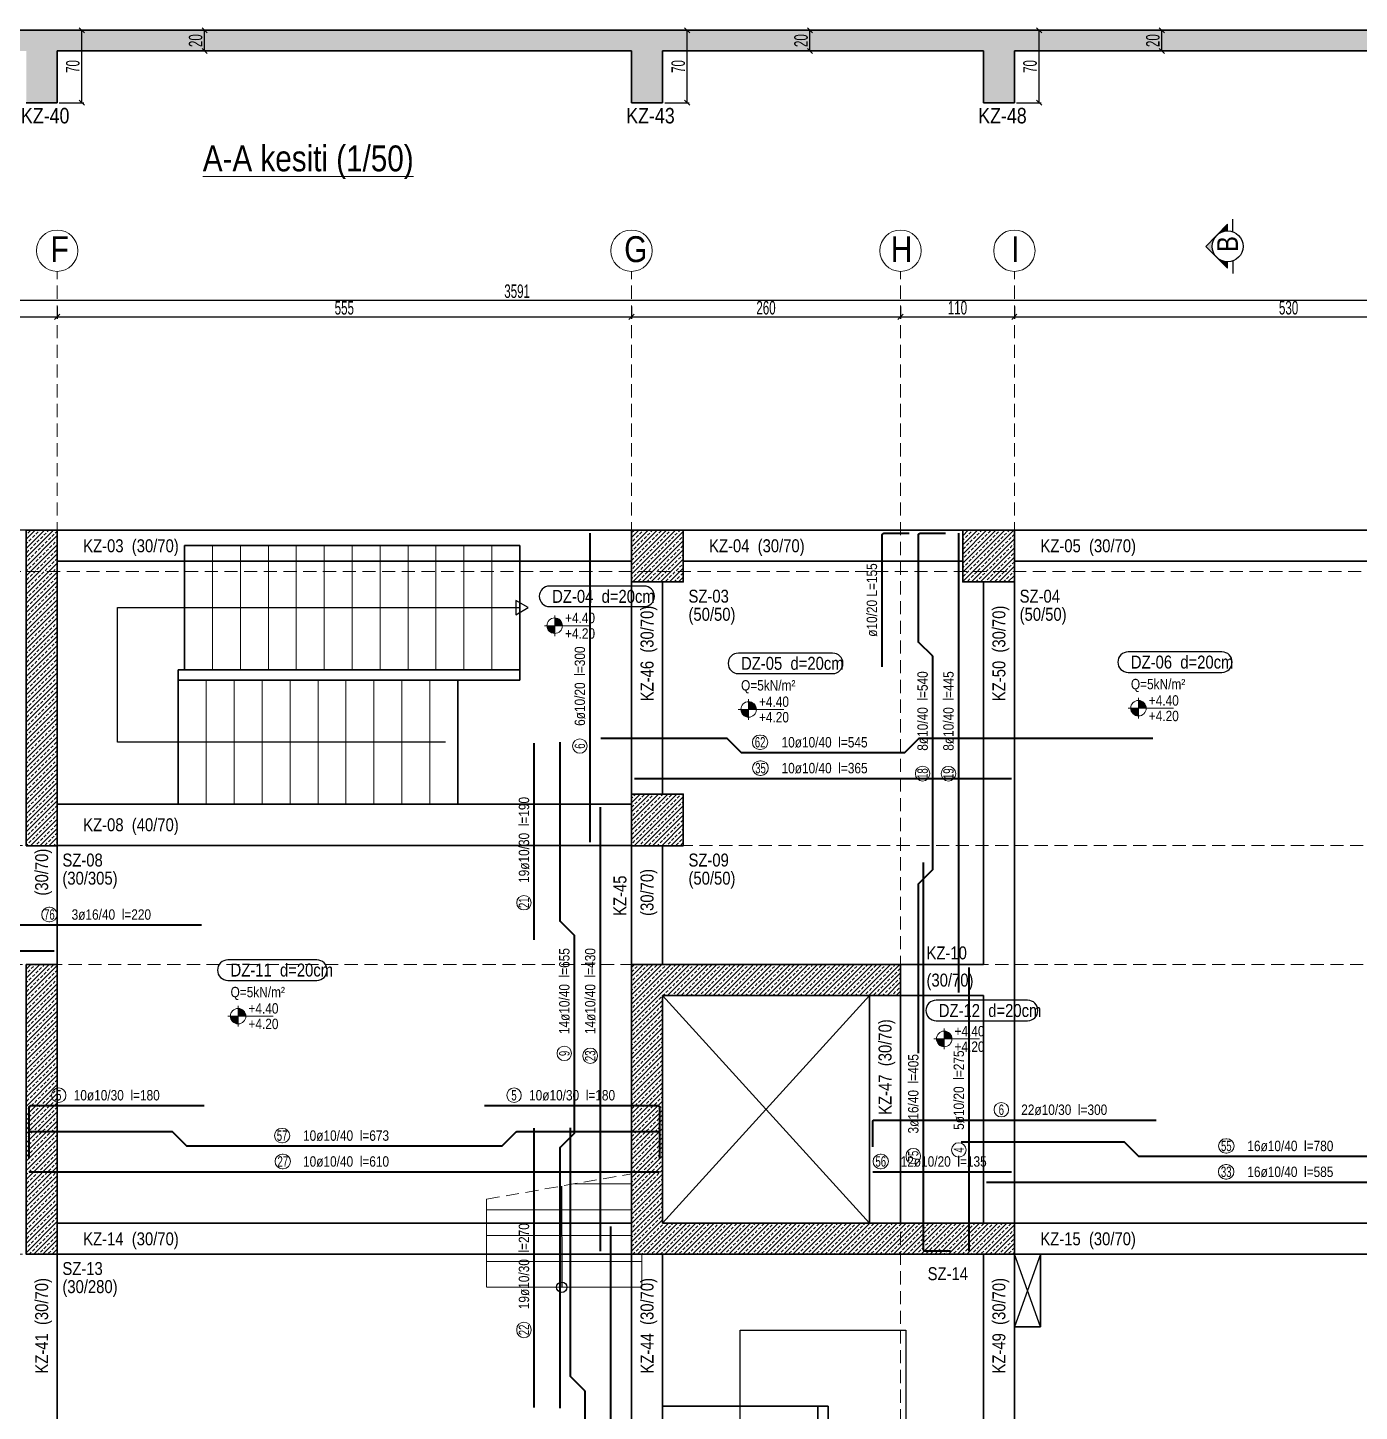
# Model space of a CAD drawing. Header units: millimetres. Extents: x 1419 to 5989, y 611 to 3292.
# Drawn here: x 3435 to 4721, y 1922 to 3259 of the extents above; entities that cross this region are included whole.
import ezdxf
from ezdxf.enums import TextEntityAlignment as Align

# ---------------------------------------------------------------- set-up
doc = ezdxf.new("R2010")
doc.units = ezdxf.units.MM
doc.linetypes.add('DASHED', pattern=[19.05, 12.7, -6.35])
for name, color, linetype, lineweight in [('AKS BALONU (BEYKENT)', 7, 'Continuous', 20), ('AKS CIZGISI (BEYKENT)', 252, 'DASHED', 20), ('AKS NO (BEYKENT)', 3, 'Continuous', 20), ('AKS OLCU (BEYKENT)', 200, 'Continuous', 20), ('BOSLUK (BEYKENT)', 30, 'Continuous', 30), ('CIZGI (BEYKENT)', 1, 'Continuous', 20), ('DONATI (BEYKENT)', 4, 'Continuous', 40), ('DONATI YAZISI (BEYKENT)', 3, 'Continuous', 20), ('DOSEME ISMI (BEYKENT)', 9, 'Continuous', 20), ('DOSEME PAFTA (BEYKENT)', 3, 'Continuous', 20), ('DOSEME SINIRI (BEYKENT)', 2, 'Continuous', 30), ('KESIT (BEYKENT)', 151, 'Continuous', 25), ('KESIT ISMI (BEYKENT)', 6, 'Continuous', 20), ('KESIT SINIRI (BEYKENT)', 241, 'DASHED', 20), ('KIRIS (BEYKENT)', 2, 'Continuous', 30), ('KIRIS ISMI (BEYKENT)', 40, 'Continuous', 20), ('KOLON (BEYKENT)', 3, 'Continuous', 30), ('KOLON ISMI (BEYKENT)', 91, 'Continuous', 20), ('KOT CIZGI (BEYKENT)', 120, 'Continuous', 20), ('KOT YAZI (BEYKENT)', 7, 'Continuous', 20), ('MERDIVEN (BEYKENT)', 5, 'Continuous', 20), ('MERDIVEN YAZI (BEYKENT)', 51, 'Continuous', 20), ('OLCU (BEYKENT)', 14, 'Continuous', 20), ('POZ BALON (BEYKENT)', 14, 'Continuous', 20), ('POZ NO (BEYKENT)', 2, 'Continuous', 20), ('TARAMA (BEYKENT)', 252, 'Continuous', 20), ('YAZI (BEYKENT)', 140, 'Continuous', 20)]:
    doc.layers.add(name, color=color, linetype=linetype, lineweight=lineweight)
doc.styles.add('DONATI YAZISI (BEYKENT)', font='')
doc.styles.add('DSMOLC-50', font='Bahnschrift Light Condensed', dxfattribs={"width": 0.75, "height": 13})
doc.styles.add('KOT (BEYKENT)', font='')
doc.styles.add('YAZI (BEYKENT)', font='')
doc.styles.get('DONATI YAZISI (BEYKENT)').set_extended_font_data('Bahnschrift Light Condensed')
doc.styles.get('KOT (BEYKENT)').set_extended_font_data('Bahnschrift Light Condensed')
doc.styles.get('YAZI (BEYKENT)').set_extended_font_data('Bahnschrift Light Condensed')
doc.dimstyles.new('DSMOLC-50', dxfattribs={"dimtxt": 13, "dimasz": 5, "dimexe": 2, "dimexo": 2, "dimgap": 2, "dimtad": 1, "dimdec": 0, "dimzin": 12, "dimdsep": 46, "dimtxsty": 'DSMOLC-50', "dimblk": 'OBLIQUE', "dimcen": 0, "dimclrt": 7, "dimadec": 0, "dimazin": 0, "dimtfac": 1, "dimtdec": 0, "dimtix": 1, "dimtmove": 2, "dimatfit": 3, "dimfxl": 1, "dimtzin": 0, "dimarcsym": 0})
pattern_1 = [(45, (242.883, -823.3184), (-4.4194174, 4.4194174), []), (45, (247.302, -823.3184), (-4.4194174, 4.4194174), [3.125, -1.5625])]

# ---------------------------------------------------------------- blocks, each defined once
blk = doc.blocks.new('_Oblique')
at = {"color": 0, "linetype": 'ByBlock', "lineweight": -2}
blk.add_line((-0.5, -0.5), (0.5, 0.5), dxfattribs=at)
blk = doc.blocks.new('*D66')
at = {"layer": 'AKS OLCU (BEYKENT)', "color": 0, "lineweight": -2, "transparency": 16777216}
for p, q in [((3203.1, 2989.7), (3203.1, 2977.7)), ((3463.1, 2989.7), (3463.1, 2977.7)), ((3203.1, 2979.7), (3463.1, 2979.7))]:
    blk.add_line(p, q, dxfattribs=at)
at = {"layer": 'DEFPOINTS', "color": 0, "transparency": 16777216}
for p in [(3203.1, 2991.7), (3463.1, 2991.7), (3463.1, 2979.7)]:
    blk.add_point(p, dxfattribs=at)
at = {"layer": 'AKS OLCU (BEYKENT)', "color": 0, "lineweight": -2, "transparency": 16777216, "xscale": 5, "yscale": 5, "zscale": 5, "rotation": 180}
blk.add_blockref('_Oblique', (3203.1, 2979.7), dxfattribs=at)
at = {"layer": 'AKS OLCU (BEYKENT)', "color": 0, "lineweight": -2, "transparency": 16777216, "xscale": 5, "yscale": 5, "zscale": 5}
blk.add_blockref('_Oblique', (3463.1, 2979.7), dxfattribs=at)
at = {"layer": 'AKS OLCU (BEYKENT)', "color": 7, "transparency": 16777216, "insert": (3333.1, 2988.4), "char_height": 13, "attachment_point": 5, "style": 'DSMOLC-50'}
blk.add_mtext('260', dxfattribs=at)
blk = doc.blocks.new('*D67')
at = {"layer": 'AKS OLCU (BEYKENT)', "color": 0, "lineweight": -2, "transparency": 16777216}
for p, q in [((3463.1, 2989.7), (3463.1, 2977.7)), ((4018.1, 2989.7), (4018.1, 2977.7)), ((3463.1, 2979.7), (4018.1, 2979.7))]:
    blk.add_line(p, q, dxfattribs=at)
at = {"layer": 'DEFPOINTS', "color": 0, "transparency": 16777216}
for p in [(3463.1, 2991.7), (4018.1, 2991.7), (4018.1, 2979.7)]:
    blk.add_point(p, dxfattribs=at)
at = {"layer": 'AKS OLCU (BEYKENT)', "color": 0, "lineweight": -2, "transparency": 16777216, "xscale": 5, "yscale": 5, "zscale": 5, "rotation": 180}
blk.add_blockref('_Oblique', (3463.1, 2979.7), dxfattribs=at)
at = {"layer": 'AKS OLCU (BEYKENT)', "color": 0, "lineweight": -2, "transparency": 16777216, "xscale": 5, "yscale": 5, "zscale": 5}
blk.add_blockref('_Oblique', (4018.1, 2979.7), dxfattribs=at)
at = {"layer": 'AKS OLCU (BEYKENT)', "color": 7, "transparency": 16777216, "insert": (3740.6, 2988.3), "char_height": 13, "attachment_point": 5, "style": 'DSMOLC-50'}
blk.add_mtext('555', dxfattribs=at)
blk = doc.blocks.new('*D68')
at = {"layer": 'AKS OLCU (BEYKENT)', "color": 0, "lineweight": -2, "transparency": 16777216}
for p, q in [((4018.1, 2989.7), (4018.1, 2977.7)), ((4278.1, 2989.7), (4278.1, 2977.7)), ((4018.1, 2979.7), (4278.1, 2979.7))]:
    blk.add_line(p, q, dxfattribs=at)
at = {"layer": 'DEFPOINTS', "color": 0, "transparency": 16777216}
for p in [(4018.1, 2991.7), (4278.1, 2991.7), (4278.1, 2979.7)]:
    blk.add_point(p, dxfattribs=at)
at = {"layer": 'AKS OLCU (BEYKENT)', "color": 0, "lineweight": -2, "transparency": 16777216, "xscale": 5, "yscale": 5, "zscale": 5, "rotation": 180}
blk.add_blockref('_Oblique', (4018.1, 2979.7), dxfattribs=at)
at = {"layer": 'AKS OLCU (BEYKENT)', "color": 0, "lineweight": -2, "transparency": 16777216, "xscale": 5, "yscale": 5, "zscale": 5}
blk.add_blockref('_Oblique', (4278.1, 2979.7), dxfattribs=at)
at = {"layer": 'AKS OLCU (BEYKENT)', "color": 7, "transparency": 16777216, "insert": (4148.1, 2988.4), "char_height": 13, "attachment_point": 5, "style": 'DSMOLC-50'}
blk.add_mtext('260', dxfattribs=at)
blk = doc.blocks.new('*D69')
at = {"layer": 'AKS OLCU (BEYKENT)', "color": 0, "lineweight": -2, "transparency": 16777216}
for p, q in [((4278.1, 2989.7), (4278.1, 2977.7)), ((4388.1, 2989.7), (4388.1, 2977.7)), ((4278.1, 2979.7), (4388.1, 2979.7))]:
    blk.add_line(p, q, dxfattribs=at)
at = {"layer": 'DEFPOINTS', "color": 0, "transparency": 16777216}
for p in [(4278.1, 2991.7), (4388.1, 2991.7), (4388.1, 2979.7)]:
    blk.add_point(p, dxfattribs=at)
at = {"layer": 'AKS OLCU (BEYKENT)', "color": 0, "lineweight": -2, "transparency": 16777216, "xscale": 5, "yscale": 5, "zscale": 5, "rotation": 180}
blk.add_blockref('_Oblique', (4278.1, 2979.7), dxfattribs=at)
at = {"layer": 'AKS OLCU (BEYKENT)', "color": 0, "lineweight": -2, "transparency": 16777216, "xscale": 5, "yscale": 5, "zscale": 5}
blk.add_blockref('_Oblique', (4388.1, 2979.7), dxfattribs=at)
at = {"layer": 'AKS OLCU (BEYKENT)', "color": 7, "transparency": 16777216, "insert": (4333.1, 2988.4), "char_height": 13, "attachment_point": 5, "style": 'DSMOLC-50'}
blk.add_mtext('110', dxfattribs=at)
blk = doc.blocks.new('*D70')
at = {"layer": 'AKS OLCU (BEYKENT)', "color": 0, "lineweight": -2, "transparency": 16777216}
for p, q in [((4388.1, 2989.7), (4388.1, 2977.7)), ((4918.1, 2989.7), (4918.1, 2977.7)), ((4388.1, 2979.7), (4918.1, 2979.7))]:
    blk.add_line(p, q, dxfattribs=at)
at = {"layer": 'DEFPOINTS', "color": 0, "transparency": 16777216}
for p in [(4388.1, 2991.7), (4918.1, 2991.7), (4918.1, 2979.7)]:
    blk.add_point(p, dxfattribs=at)
at = {"layer": 'AKS OLCU (BEYKENT)', "color": 0, "lineweight": -2, "transparency": 16777216, "xscale": 5, "yscale": 5, "zscale": 5, "rotation": 180}
blk.add_blockref('_Oblique', (4388.1, 2979.7), dxfattribs=at)
at = {"layer": 'AKS OLCU (BEYKENT)', "color": 0, "lineweight": -2, "transparency": 16777216, "xscale": 5, "yscale": 5, "zscale": 5}
blk.add_blockref('_Oblique', (4918.1, 2979.7), dxfattribs=at)
at = {"layer": 'AKS OLCU (BEYKENT)', "color": 7, "transparency": 16777216, "insert": (4653.1, 2988.4), "char_height": 13, "attachment_point": 5, "style": 'DSMOLC-50'}
blk.add_mtext('530', dxfattribs=at)
blk = doc.blocks.new('*D72')
at = {"layer": 'AKS OLCU (BEYKENT)', "color": 0, "lineweight": -2, "transparency": 16777216}
for p, q in [((2112.3, 2993.7), (2112.3, 2997.7)), ((2112.3, 2995.7), (5702.9, 2995.7)), ((5702.9, 2993.7), (5702.9, 2997.7))]:
    blk.add_line(p, q, dxfattribs=at)
at = {"layer": 'DEFPOINTS', "color": 0, "transparency": 16777216}
for p in [(5702.9, 2995.7), (2112.3, 2991.7), (5702.9, 2991.7)]:
    blk.add_point(p, dxfattribs=at)
at = {"layer": 'AKS OLCU (BEYKENT)', "color": 0, "lineweight": -2, "transparency": 16777216, "xscale": 5, "yscale": 5, "zscale": 5, "rotation": 180}
blk.add_blockref('_Oblique', (2112.3, 2995.7), dxfattribs=at)
at = {"layer": 'AKS OLCU (BEYKENT)', "color": 0, "lineweight": -2, "transparency": 16777216, "xscale": 5, "yscale": 5, "zscale": 5}
blk.add_blockref('_Oblique', (5702.9, 2995.7), dxfattribs=at)
at = {"layer": 'AKS OLCU (BEYKENT)', "color": 7, "transparency": 16777216, "insert": (3907.6, 3004.4), "char_height": 13, "attachment_point": 5, "style": 'DSMOLC-50'}
blk.add_mtext('3591', dxfattribs=at)
blk = doc.blocks.new('*D115')
at = {"layer": 'DEFPOINTS', "color": 0, "transparency": 16777216}
for p in [(3463.2, 3256.6), (3487, 3256.6), (3463.2, 3186.6)]:
    blk.add_point(p, dxfattribs=at)
at = {"layer": 'OLCU (BEYKENT)', "color": 0, "lineweight": -2, "transparency": 16777216}
for p, q in [((3465.2, 3256.6), (3489, 3256.6)), ((3487, 3186.6), (3487, 3256.6)), ((3465.2, 3186.6), (3489, 3186.6))]:
    blk.add_line(p, q, dxfattribs=at)
at = {"layer": 'OLCU (BEYKENT)', "color": 0, "lineweight": -2, "transparency": 16777216, "xscale": 5, "yscale": 5, "zscale": 5}
for p, rotation in [((3487, 3256.6), 90), ((3487, 3186.6), 270)]:
    blk.add_blockref('_Oblique', p, dxfattribs=dict(at, rotation=rotation))
at = {"layer": 'OLCU (BEYKENT)', "color": 7, "lineweight": -3, "transparency": 16777216, "insert": (3478.3, 3221.6), "char_height": 13, "attachment_point": 5, "rotation": 90, "style": 'DSMOLC-50'}
blk.add_mtext('70', dxfattribs=at)
blk = doc.blocks.new('*D116')
at = {"layer": 'DEFPOINTS', "color": 0, "transparency": 16777216}
for p in [(3585.8, 3256.6), (3605.6, 3256.6), (3585.8, 3236.6)]:
    blk.add_point(p, dxfattribs=at)
at = {"layer": 'OLCU (BEYKENT)', "color": 0, "lineweight": -2, "transparency": 16777216}
for p, q in [((3587.8, 3256.6), (3607.6, 3256.6)), ((3605.6, 3236.6), (3605.6, 3256.6)), ((3587.8, 3236.6), (3607.6, 3236.6))]:
    blk.add_line(p, q, dxfattribs=at)
at = {"layer": 'OLCU (BEYKENT)', "color": 0, "lineweight": -2, "transparency": 16777216, "xscale": 5, "yscale": 5, "zscale": 5}
for p, rotation in [((3605.6, 3256.6), 90), ((3605.6, 3236.6), 270)]:
    blk.add_blockref('_Oblique', p, dxfattribs=dict(at, rotation=rotation))
at = {"layer": 'OLCU (BEYKENT)', "color": 7, "lineweight": -3, "transparency": 16777216, "insert": (3597, 3246.6), "char_height": 13, "attachment_point": 5, "rotation": 90, "style": 'DSMOLC-50'}
blk.add_mtext('20', dxfattribs=at)
blk = doc.blocks.new('*D117')
at = {"layer": 'DEFPOINTS', "color": 0, "transparency": 16777216}
for p in [(4048.2, 3256.6), (4072, 3256.6), (4048.2, 3186.6)]:
    blk.add_point(p, dxfattribs=at)
at = {"layer": 'OLCU (BEYKENT)', "color": 0, "lineweight": -2, "transparency": 16777216}
for p, q in [((4050.2, 3256.6), (4074, 3256.6)), ((4072, 3186.6), (4072, 3256.6)), ((4050.2, 3186.6), (4074, 3186.6))]:
    blk.add_line(p, q, dxfattribs=at)
at = {"layer": 'OLCU (BEYKENT)', "color": 0, "lineweight": -2, "transparency": 16777216, "xscale": 5, "yscale": 5, "zscale": 5}
for p, rotation in [((4072, 3256.6), 90), ((4072, 3186.6), 270)]:
    blk.add_blockref('_Oblique', p, dxfattribs=dict(at, rotation=rotation))
at = {"layer": 'OLCU (BEYKENT)', "color": 7, "lineweight": -3, "transparency": 16777216, "insert": (4063.3, 3221.6), "char_height": 13, "attachment_point": 5, "rotation": 90, "style": 'DSMOLC-50'}
blk.add_mtext('70', dxfattribs=at)
blk = doc.blocks.new('*D118')
at = {"layer": 'DEFPOINTS', "color": 0, "transparency": 16777216}
for p in [(4170.8, 3256.6), (4190.6, 3256.6), (4170.8, 3236.6)]:
    blk.add_point(p, dxfattribs=at)
at = {"layer": 'OLCU (BEYKENT)', "color": 0, "lineweight": -2, "transparency": 16777216}
for p, q in [((4172.8, 3256.6), (4192.6, 3256.6)), ((4190.6, 3236.6), (4190.6, 3256.6)), ((4172.8, 3236.6), (4192.6, 3236.6))]:
    blk.add_line(p, q, dxfattribs=at)
at = {"layer": 'OLCU (BEYKENT)', "color": 0, "lineweight": -2, "transparency": 16777216, "xscale": 5, "yscale": 5, "zscale": 5}
for p, rotation in [((4190.6, 3256.6), 90), ((4190.6, 3236.6), 270)]:
    blk.add_blockref('_Oblique', p, dxfattribs=dict(at, rotation=rotation))
at = {"layer": 'OLCU (BEYKENT)', "color": 7, "lineweight": -3, "transparency": 16777216, "insert": (4182, 3246.6), "char_height": 13, "attachment_point": 5, "rotation": 90, "style": 'DSMOLC-50'}
blk.add_mtext('20', dxfattribs=at)
blk = doc.blocks.new('*D119')
at = {"layer": 'DEFPOINTS', "color": 0, "transparency": 16777216}
for p in [(4388.2, 3256.6), (4412, 3256.6), (4388.2, 3186.6)]:
    blk.add_point(p, dxfattribs=at)
at = {"layer": 'OLCU (BEYKENT)', "color": 0, "lineweight": -2, "transparency": 16777216}
for p, q in [((4390.2, 3256.6), (4414, 3256.6)), ((4412, 3186.6), (4412, 3256.6)), ((4390.2, 3186.6), (4414, 3186.6))]:
    blk.add_line(p, q, dxfattribs=at)
at = {"layer": 'OLCU (BEYKENT)', "color": 0, "lineweight": -2, "transparency": 16777216, "xscale": 5, "yscale": 5, "zscale": 5}
for p, rotation in [((4412, 3256.6), 90), ((4412, 3186.6), 270)]:
    blk.add_blockref('_Oblique', p, dxfattribs=dict(at, rotation=rotation))
at = {"layer": 'OLCU (BEYKENT)', "color": 7, "lineweight": -3, "transparency": 16777216, "insert": (4403.3, 3221.6), "char_height": 13, "attachment_point": 5, "rotation": 90, "style": 'DSMOLC-50'}
blk.add_mtext('70', dxfattribs=at)
blk = doc.blocks.new('*D120')
at = {"layer": 'DEFPOINTS', "color": 0, "transparency": 16777216}
for p in [(4510.8, 3256.6), (4530.6, 3256.6), (4510.8, 3236.6)]:
    blk.add_point(p, dxfattribs=at)
at = {"layer": 'OLCU (BEYKENT)', "color": 0, "lineweight": -2, "transparency": 16777216}
for p, q in [((4512.8, 3256.6), (4532.6, 3256.6)), ((4530.6, 3236.6), (4530.6, 3256.6)), ((4512.8, 3236.6), (4532.6, 3236.6))]:
    blk.add_line(p, q, dxfattribs=at)
at = {"layer": 'OLCU (BEYKENT)', "color": 0, "lineweight": -2, "transparency": 16777216, "xscale": 5, "yscale": 5, "zscale": 5}
for p, rotation in [((4530.6, 3256.6), 90), ((4530.6, 3236.6), 270)]:
    blk.add_blockref('_Oblique', p, dxfattribs=dict(at, rotation=rotation))
at = {"layer": 'OLCU (BEYKENT)', "color": 7, "lineweight": -3, "transparency": 16777216, "insert": (4522, 3246.6), "char_height": 13, "attachment_point": 5, "rotation": 90, "style": 'DSMOLC-50'}
blk.add_mtext('20', dxfattribs=at)

msp = doc.modelspace()

# ---------------------------------------------------------------- hatches: boundary and pattern name
at = {"layer": 'KESIT (BEYKENT)', "lineweight": -3}
h = msp.add_hatch(color=256, dxfattribs=at)
h.dxf.hatch_style = 1
h.paths.add_polyline_path([(4594.2, 3069.1), (4583.6, 3058.4, -0.198912), (4594.2, 3062.8)])
h = msp.add_hatch(color=256, dxfattribs=at)
h.dxf.hatch_style = 1
h.paths.add_polyline_path([(4583.6, 3058.4), (4573, 3047.8), (4583.6, 3037.2, -0.198912), (4579.2, 3047.8, -0.198912)])
h = msp.add_hatch(color=256, dxfattribs=at)
h.dxf.hatch_style = 1
h.paths.add_polyline_path([(4594.2, 3032.8, -0.198912), (4583.6, 3037.2), (4594.2, 3026.6)])
at = {"layer": 'KOT CIZGI (BEYKENT)'}
h = msp.add_hatch(color=256, dxfattribs=at)
h.dxf.hatch_style = 1
h.paths.add_polyline_path([(3943.9, 2688.7), (3943.9, 2681.2), (3951.4, 2681.2, 0.414214)])
h = msp.add_hatch(color=256, dxfattribs=at)
h.dxf.hatch_style = 1
h.paths.add_polyline_path([(3943.9, 2681.2), (3936.4, 2681.2, 0.414214), (3943.9, 2673.7)])
h = msp.add_hatch(color=256, dxfattribs=at)
h.dxf.hatch_style = 1
h.paths.add_polyline_path([(4131.3, 2607.8), (4131.3, 2600.3), (4138.8, 2600.3, 0.414214)])
h = msp.add_hatch(color=256, dxfattribs=at)
h.dxf.hatch_style = 1
h.paths.add_polyline_path([(4508, 2609), (4508, 2601.5), (4515.5, 2601.5, 0.414214)])
h = msp.add_hatch(color=256, dxfattribs=at)
h.dxf.hatch_style = 1
h.paths.add_polyline_path([(4131.3, 2600.3), (4123.8, 2600.3, 0.414214), (4131.3, 2592.8)])
h = msp.add_hatch(color=256, dxfattribs=at)
h.dxf.hatch_style = 1
h.paths.add_polyline_path([(4508, 2601.5), (4500.5, 2601.5, 0.414214), (4508, 2594)])
h = msp.add_hatch(color=256, dxfattribs=at)
h.dxf.hatch_style = 1
h.paths.add_polyline_path([(3638, 2303.9), (3630.5, 2303.9, 0.414214), (3638, 2296.4)])
h = msp.add_hatch(color=256, dxfattribs=at)
h.dxf.hatch_style = 1
h.paths.add_polyline_path([(3638, 2311.4), (3638, 2303.9), (3645.5, 2303.9, 0.414214)])
h = msp.add_hatch(color=256, dxfattribs=at)
h.dxf.hatch_style = 1
h.paths.add_polyline_path([(4320.3, 2289.4), (4320.3, 2281.9), (4327.8, 2281.9, 0.414214)])
h = msp.add_hatch(color=256, dxfattribs=at)
h.dxf.hatch_style = 1
h.paths.add_polyline_path([(4320.3, 2281.9), (4312.8, 2281.9, 0.414214), (4320.3, 2274.4)])
at = {"layer": 'TARAMA (BEYKENT)', "lineweight": -3}
h = msp.add_hatch(dxfattribs=at)
h.set_pattern_fill('ANSI33', color=256)
h.set_pattern_definition([(45, (242.883, -921.65), (-4.490128, 4.490128), []), (45, (247.373, -921.65), (-4.490128, 4.490128), [3.175, -1.5875])])
h.paths.add_polyline_path([(5457.8, 3256.6), (1940.9, 3256.6), (1940.9, 3186.6), (1972.1, 3186.6), (1972.1, 3236.6), (2673.1, 3236.6), (2673.1, 3186.6), (2703.2, 3186.6), (2703.2, 3236.6), (3063.1, 3236.6), (3063.1, 3186.6), (3093.2, 3186.6), (3093.2, 3236.6), (3433.2, 3236.6), (3433.2, 3186.6), (3463.2, 3186.6), (3463.2, 3236.6), (4018.1, 3236.6), (4018.1, 3186.6), (4048.2, 3186.6), (4048.2, 3236.6), (4358.2, 3236.6), (4358.2, 3186.6), (4388.2, 3186.6), (4388.2, 3236.6), (4918.1, 3236.6), (4918.1, 3186.6), (4948.2, 3186.6), (4948.2, 3236.6), (5427.3, 3236.6), (5427.3, 3186.6), (5457.8, 3186.6)])
at = {"layer": 'TARAMA (BEYKENT)'}
h = msp.add_hatch(dxfattribs=at)
h.set_pattern_fill('ANSI33', color=256, style=0, pattern_type=0)
h.set_pattern_definition(pattern_1)
h.paths.add_polyline_path([(3433.2, 2773.5), (3463.2, 2773.5), (3463.2, 2468.5), (3433.2, 2468.5)], flags=0)
h = msp.add_hatch(dxfattribs=at)
h.set_pattern_fill('ANSI33', color=256, style=0, pattern_type=0)
h.set_pattern_definition(pattern_1)
h.paths.add_polyline_path([(4018.2, 2773.5), (4068.2, 2773.5), (4068.2, 2723.5), (4018.2, 2723.5)], flags=0)
h = msp.add_hatch(dxfattribs=at)
h.set_pattern_fill('ANSI33', color=256, style=0, pattern_type=0)
h.set_pattern_definition(pattern_1)
h.paths.add_polyline_path([(4338.2, 2773.5), (4388.2, 2773.5), (4388.2, 2723.5), (4338.2, 2723.5)], flags=0)
h = msp.add_hatch(dxfattribs=at)
h.set_pattern_fill('ANSI33', color=256, style=0, pattern_type=0)
h.set_pattern_definition(pattern_1)
h.paths.add_polyline_path([(4018.2, 2518.5), (4068.2, 2518.5), (4068.2, 2468.5), (4018.2, 2468.5)], flags=0)
h = msp.add_hatch(dxfattribs=at)
h.set_pattern_fill('ANSI33', color=256, style=0, pattern_type=0)
h.set_pattern_definition(pattern_1)
h.paths.add_polyline_path([(3433.2, 2353.8), (3463.2, 2353.8), (3463.2, 2073.8), (3433.2, 2073.8)], flags=0)
h = msp.add_hatch(dxfattribs=at)
h.set_pattern_fill('ANSI33', color=256, style=0, pattern_type=0)
h.set_pattern_definition(pattern_1)
h.paths.add_polyline_path([(4048.2, 2103.8), (4048.2, 2323.8), (4278.2, 2323.8), (4278.2, 2353.8), (4018.2, 2353.8), (4018.2, 2073.8), (4388.2, 2073.8), (4388.2, 2103.8)], flags=0)

# ---------------------------------------------------------------- linework, layer by layer
at = {"layer": 'AKS BALONU (BEYKENT)'}
for centre in [(3463.1, 3043.6), (4018.1, 3043.6), (4278.1, 3043.6), (4388.1, 3043.6)]:
    msp.add_circle(centre, 20, dxfattribs=at)
at = {"layer": 'AKS CIZGISI (BEYKENT)'}
for p, q in [((3463.1, 654), (3463.1, 3023.6)), ((4018.1, 654), (4018.1, 3023.6)), ((4278.1, 654), (4278.1, 3023.6)), ((4388.1, 654), (4388.1, 3023.6)), ((1702.6, 2773.6), (5909.1, 2773.6)), ((1662.6, 2733.6), (5949.1, 2733.6)), ((1702.6, 2468.9), (5909.1, 2469)), ((1702.6, 2353.8), (5909.1, 2353.9)), ((1702.6, 2073.8), (5909.1, 2073.9))]:
    msp.add_line(p, q, dxfattribs=at)
at = {"layer": 'BOSLUK (BEYKENT)'}
msp.add_lwpolyline([(4388.2, 2073.8), (4413.2, 2073.8), (4413.2, 2003.8), (4388.2, 2003.8)], close=True, dxfattribs=at)
at = {"layer": 'CIZGI (BEYKENT)', "lineweight": -3}
for p, q in [((4248.2, 2103.8), (4048.2, 2323.8)), ((4048.2, 2103.8), (4248.2, 2323.8)), ((4413.2, 2073.8), (4388.2, 2003.8)), ((4413.2, 2003.8), (4388.2, 2073.8))]:
    msp.add_line(p, q, dxfattribs=at)
at = {"layer": 'DONATI (BEYKENT)'}
for points in [[(3978.2, 2471.9), (3978.2, 2770.5)], [(4334.4, 2326.8), (4334.4, 2770.5)], [(3924.2, 2377.6), (3924.2, 2567.6)], [(4021.1, 2533.6), (4385.2, 2533.6)], [(3988.2, 2076.8), (3988.2, 2505.9)], [(3382.6, 2392.1), (3602.6, 2392.1)], [(3206.1, 2367.1), (3460.3, 2367.1)], [(4344.4, 2076.8), (4344.4, 2350.8)], [(3924.2, 1925.7), (3924.2, 2195.7)], [(3436.2, 2153.5), (4045.2, 2153.5)], [(4251.2, 2153.5), (4385.2, 2153.5)], [(4361.2, 2143.5), (4945.2, 2143.5)], [(3998.2, 1436.8), (3998.2, 2100.8)]]:
    msp.add_lwpolyline(points, dxfattribs=at)
for points in [[(4260.4, 2641.5), (4260.4, 2769, -0.414214), (4261.9, 2770.5), (4286.4, 2770.5)], [(4295.4, 2268.1), (4295.4, 2431.1, -0.198912), (4295.9, 2432.2), (4309, 2445.3, 0.198912), (4309.4, 2446.3), (4309.4, 2650.9, 0.198912), (4309, 2652), (4295.9, 2665.1, -0.198912), (4295.4, 2666.1), (4295.4, 2769, -0.414214), (4296.9, 2770.5), (4321.4, 2770.5)], [(3949.2, 1925.2), (3949.2, 2176.2, -0.198912), (3949.6, 2177.2), (3962.7, 2190.4, 0.198912), (3963.2, 2191.4), (3963.2, 2381.2, 0.198912), (3962.7, 2382.3), (3949.6, 2395.4, -0.198912), (3949.2, 2396.5), (3949.2, 2568.6)], [(3988.5, 2572.6), (4109.6, 2572.6, -0.198912), (4110.6, 2572.1), (4123.8, 2559, 0.198912), (4124.8, 2558.6), (4281.6, 2558.6, 0.198912), (4282.6, 2559), (4295.8, 2572.1, -0.198912), (4296.8, 2572.6), (4521.9, 2572.6)], [(4326.4, 2076.8), (4301.9, 2076.8, -0.414214), (4300.4, 2078.3), (4300.4, 2452.5)], [(3436.2, 2191.5), (3436.2, 2216, -0.414214), (3437.7, 2217.5), (3605.2, 2217.5)], [(3876.2, 2217.5), (4043.7, 2217.5, -0.414214), (4045.2, 2216), (4045.2, 2191.5)], [(3959.2, 1297.7), (3959.2, 1601.2, -0.198912), (3959.6, 1602.2), (3972.7, 1615.3, 0.198912), (3973.2, 1616.4), (3973.2, 1941.2, 0.198912), (3972.7, 1942.2), (3959.6, 1955.3, -0.198912), (3959.2, 1956.4), (3959.2, 2196.1)], [(4251.2, 2177.5), (4251.2, 2202, -0.414214), (4252.7, 2203.5), (4525.2, 2203.5)], [(3436.2, 2166.5), (3436.2, 2191, -0.414214), (3437.7, 2192.5), (3573.6, 2192.5, -0.198912), (3574.6, 2192), (3587.8, 2178.9, 0.198912), (3588.8, 2178.5), (3892.6, 2178.5, 0.198912), (3893.6, 2178.9), (3906.8, 2192, -0.198912), (3907.8, 2192.5), (4043.7, 2192.5, -0.414214), (4045.2, 2191), (4045.2, 2166.5)], [(4336.7, 2182.5), (4493.5, 2182.5, -0.198912), (4494.5, 2182), (4507.7, 2168.9, 0.198912), (4508.7, 2168.5), (4797.2, 2168.5, 0.198912), (4798.3, 2168.9), (4811.4, 2182, -0.198912), (4812.5, 2182.5), (5105.1, 2182.5)]]:
    msp.add_lwpolyline(points, format="xyb", dxfattribs=at)
at = {"layer": 'DOSEME PAFTA (BEYKENT)', "lineweight": -3}
for points in [[(3938.9, 2699.7), (4030.4, 2699.7, 1), (4030.4, 2719.5), (3938.9, 2719.5, 1)], [(4121.4, 2634.9), (4212.5, 2634.9, 1), (4212.5, 2654.7), (4121.4, 2654.7, 1)], [(4498, 2636.1), (4588.7, 2636.1, 1), (4588.7, 2655.9), (4498, 2655.9, 1)], [(3628, 2338.5), (3714.1, 2338.5, 1), (3714.1, 2358.3), (3628, 2358.3, 1)], [(4312.5, 2299.5), (4400.9, 2299.5, 1), (4400.9, 2319.3), (4312.5, 2319.3, 1)]]:
    msp.add_lwpolyline(points, format="xyb", close=True, dxfattribs=at)
at = {"layer": 'DOSEME SINIRI (BEYKENT)'}
for p, q in [((1940.9, 3256.6), (5457.8, 3256.6)), ((3463.2, 3236.6), (3463.2, 3186.6)), ((3463.2, 3236.6), (4018.1, 3236.6)), ((4018.1, 3236.6), (4018.1, 3186.6)), ((4048.2, 3236.6), (4048.2, 3186.6)), ((4048.2, 3236.6), (4358.2, 3236.6)), ((4358.2, 3236.6), (4358.2, 3186.6)), ((4388.2, 3236.6), (4388.2, 3186.6)), ((4388.2, 3236.6), (4918.1, 3236.6)), ((3433.2, 3186.6), (3463.2, 3186.6)), ((4018.1, 3186.6), (4048.2, 3186.6)), ((4358.2, 3186.6), (4388.2, 3186.6)), ((3586.2, 2758.7), (3586.2, 2638.7)), ((3586.2, 2758.7), (3910.2, 2758.7)), ((3910.2, 2758.7), (3910.2, 2638.7)), ((3580.2, 2508.7), (3580.2, 2628.7)), ((3850.2, 2508.7), (3850.2, 2628.7)), ((4048.1, 1927), (4198.1, 1927))]:
    msp.add_line(p, q, dxfattribs=at)
for points in [[(2347.7, 2773.7), (5710.1, 2773.8), (5373.1, 864), (2112.3, 864), (1892.3, 1154.8)], [(3580.2, 2638.7), (3910.2, 2638.7), (3910.2, 2628.7), (3580.2, 2628.7)], [(4198.1, 1927), (4208.1, 1927), (4208.1, 1597), (4198.1, 1597)]]:
    msp.add_lwpolyline(points, close=True, dxfattribs=at)
at = {"layer": 'KESIT (BEYKENT)', "lineweight": -3, "flags": 128}
for points in [[(4594.2, 3062.8), (4594.2, 3069.1), (4573, 3047.8), (4594.2, 3026.6), (4594.2, 3032.8)], [(4599.2, 3062), (4599.2, 3074.1)], [(4599.2, 3033.7), (4599.2, 3021.6)]]:
    msp.add_lwpolyline(points, dxfattribs=at)
at = {"layer": 'KESIT (BEYKENT)', "lineweight": -3}
msp.add_circle((4594.2, 3047.8), 15, dxfattribs=at)
at = {"layer": 'KESIT SINIRI (BEYKENT)'}
msp.add_line((3878.1, 2127.1), (4018, 2151.5), dxfattribs=at)
at = {"layer": 'KIRIS (BEYKENT)'}
for p, q in [((3463.3, 2773.5), (4018.1, 2773.5)), ((4068.1, 2773.5), (4338.3, 2773.5)), ((4388.3, 2773.5), (4917.8, 2773.5)), ((3463.3, 2743.5), (4018.1, 2743.5)), ((4068.1, 2743.5), (4338.3, 2743.5)), ((4388.3, 2743.5), (4917.8, 2743.5)), ((4018.1, 2723.5), (4018.1, 2518.5)), ((4048.2, 2723.5), (4048.2, 2518.5)), ((4358.2, 2723.5), (4358.2, 2353.8)), ((4388.2, 2723.5), (4388.2, 2103.8)), ((3463.3, 2508.9), (4018.1, 2508.9)), ((3463.2, 2468.5), (3463.3, 2353.7)), ((3463.3, 2468.9), (4018.1, 2468.9)), ((4018.1, 2468.5), (4018.2, 2353.8)), ((4048.2, 2468.5), (4048.2, 2353.8)), ((4278.2, 2353.8), (4358.2, 2353.8)), ((4248.2, 2323.8), (4248.2, 2103.8)), ((4278.2, 2323.8), (4358.2, 2323.8)), ((4278.2, 2323.8), (4278.2, 2103.8)), ((4358.2, 2323.8), (4358.2, 2103.8)), ((3463.3, 2103.8), (4018.2, 2103.8)), ((4388.2, 2103.8), (4917.8, 2103.8)), ((3463.2, 2073.7), (3463.2, 1483.8)), ((3463.3, 2073.8), (4018.2, 2073.8)), ((4018.2, 2073.8), (4018.1, 1483.7)), ((4048.2, 2073.8), (4048.2, 1483.7)), ((4358.2, 2073.8), (4358.2, 1483.7)), ((4388.2, 2073.8), (4917.8, 2073.8)), ((4388.2, 2073.8), (4388.2, 1483.8))]:
    msp.add_line(p, q, dxfattribs=at)
at = {"layer": 'KOLON (BEYKENT)'}
for points in [[(3433.2, 2773.5), (3463.2, 2773.5), (3463.2, 2468.5), (3433.2, 2468.5)], [(4018.2, 2773.5), (4068.2, 2773.5), (4068.2, 2723.5), (4018.2, 2723.5)], [(4338.2, 2773.5), (4388.2, 2773.5), (4388.2, 2723.5), (4338.2, 2723.5)], [(4018.2, 2518.5), (4068.2, 2518.5), (4068.2, 2468.5), (4018.2, 2468.5)], [(3433.2, 2353.8), (3463.2, 2353.8), (3463.2, 2073.8), (3433.2, 2073.8)], [(4048.2, 2103.8), (4048.2, 2323.8), (4278.2, 2323.8), (4278.2, 2353.8), (4018.2, 2353.8), (4018.2, 2073.8), (4388.2, 2073.8), (4388.2, 2103.8)]]:
    msp.add_lwpolyline(points, close=True, dxfattribs=at)
at = {"layer": 'KOT CIZGI (BEYKENT)'}
for p, q in [((3943.9, 2691.2), (3943.9, 2671.2)), ((3933.9, 2681.2), (3977.9, 2681.2)), ((4131.3, 2610.3), (4131.3, 2590.3)), ((4508, 2611.5), (4508, 2591.5)), ((4121.3, 2600.3), (4165.4, 2600.3)), ((4498, 2601.5), (4542, 2601.5)), ((3638, 2313.9), (3638, 2293.9)), ((3628, 2303.9), (3672, 2303.9)), ((4320.3, 2291.9), (4320.3, 2271.9)), ((4310.3, 2281.9), (4354.3, 2281.9))]:
    msp.add_line(p, q, dxfattribs=at)
for centre in [(3943.9, 2681.2), (4131.3, 2600.3), (4508, 2601.5), (3638, 2303.9), (4320.3, 2281.9)]:
    msp.add_circle(centre, 7.5, dxfattribs=at)
at = {"layer": 'MERDIVEN (BEYKENT)'}
for p, q in [((3613.2, 2758.7), (3613.2, 2638.7)), ((3640.2, 2758.7), (3640.2, 2638.7)), ((3667.2, 2758.7), (3667.2, 2638.7)), ((3694.2, 2758.7), (3694.2, 2638.7)), ((3721.2, 2758.7), (3721.2, 2638.7)), ((3748.2, 2758.7), (3748.2, 2638.7)), ((3775.2, 2758.7), (3775.2, 2638.7)), ((3802.2, 2758.7), (3802.2, 2638.7)), ((3829.2, 2758.7), (3829.2, 2638.7)), ((3856.2, 2758.7), (3856.2, 2638.7)), ((3883.2, 2758.7), (3883.2, 2638.7)), ((3607.2, 2508.7), (3607.2, 2628.7)), ((3634.2, 2508.7), (3634.2, 2628.7)), ((3661.2, 2508.7), (3661.2, 2628.7)), ((3688.2, 2508.7), (3688.2, 2628.7)), ((3715.2, 2508.7), (3715.2, 2628.7)), ((3742.2, 2508.7), (3742.2, 2628.7)), ((3769.2, 2508.7), (3769.2, 2628.7)), ((3796.2, 2508.7), (3796.2, 2628.7)), ((3823.2, 2508.7), (3823.2, 2628.7)), ((4018.1, 2141.9), (3962.9, 2141.9)), ((3878.1, 2127.1), (3878.1, 2041.9)), ((4018, 2116.9), (3878.1, 2116.8)), ((4018.1, 2091.9), (3878.1, 2091.8)), ((4028.1, 2041.9), (4028.1, 2073.8)), ((3878.2, 2066.9), (4028.1, 2066.9)), ((3878.2, 2041.9), (4028.1, 2041.9))]:
    msp.add_line(p, q, dxfattribs=at)
at = {"layer": 'MERDIVEN YAZI (BEYKENT)', "lineweight": -3}
msp.add_line((3950.6, 2139.7), (3950.7, 2041.9), dxfattribs=at)
at = {"layer": 'MERDIVEN YAZI (BEYKENT)', "lineweight": -3, "flags": 128}
msp.add_lwpolyline([(3918.2, 2698.7), (3906.2, 2705.6), (3906.2, 2691.8)], close=True, dxfattribs=at)
for points in [[(3838.3, 2568.8), (3521.5, 2568.8), (3521.5, 2698.8), (3910.2, 2698.8)], [(4123.1, 1634.3), (4123.1, 2000.4), (4283.1, 2000.4), (4283.1, 1597)]]:
    msp.add_lwpolyline(points, dxfattribs=at)
at = {"layer": 'MERDIVEN YAZI (BEYKENT)', "lineweight": -3}
msp.add_circle((3950.7, 2041.9), 5, dxfattribs=at)
at = {"layer": 'POZ BALON (BEYKENT)'}
for p, q in [((4141.9, 2575.6), (4142.9, 2575.6)), ((4141.9, 2561.6), (4142.9, 2561.6)), ((4142.2, 2550.6), (4143.3, 2550.6)), ((4142.2, 2536.6), (4143.3, 2536.6)), ((4292.4, 2538.1), (4292.4, 2538.5)), ((4306.4, 2538.1), (4306.4, 2538.5)), ((4317.4, 2538.1), (4317.4, 2538.3)), ((4331.4, 2538.1), (4331.4, 2538.3)), ((3455.2, 2409.1), (3456, 2409.1)), ((3907.2, 2413.5), (3907.2, 2413.5)), ((3921.2, 2413.5), (3921.2, 2413.5)), ((3455.2, 2395.1), (3456, 2395.1)), ((3971.2, 2265.1), (3971.2, 2266.1)), ((3985.2, 2265.1), (3985.2, 2266.1)), ((3680.1, 2195.5), (3680.9, 2195.5)), ((3680.1, 2181.5), (3680.9, 2181.5)), ((4592.4, 2185.5), (4593.4, 2185.5)), ((3680.7, 2170.5), (3681.6, 2170.5)), ((4258.5, 2170.5), (4259.4, 2170.5)), ((4283.4, 2168.2), (4283.4, 2169.1)), ((4297.4, 2168.2), (4297.4, 2169.1)), ((4592.4, 2171.5), (4593.4, 2171.5)), ((3680.7, 2156.5), (3681.6, 2156.5)), ((4258.5, 2156.5), (4259.4, 2156.5)), ((4592.2, 2160.5), (4593.3, 2160.5)), ((4592.2, 2146.5), (4593.3, 2146.5)), ((3907.2, 2000.2), (3907.2, 2001.2)), ((3921.2, 2000.2), (3921.2, 2001.2))]:
    msp.add_line(p, q, dxfattribs=at)
for centre in [(3968.2, 2564.9), (3953.2, 2267.9), (3464.6, 2227.5), (3904.6, 2227.5), (4375.5, 2213.5), (4334.4, 2174.6)]:
    msp.add_circle(centre, 7, dxfattribs=at)
for centre, start, end in [((4141.9, 2568.6), 90, 270), ((4142.9, 2568.6), 270, 90), ((4142.2, 2543.6), 90, 270), ((4143.3, 2543.6), 270, 90), ((4299.4, 2538.5), 0, 180), ((4324.4, 2538.3), 0, 180), ((4299.4, 2538.1), 180, 0), ((4324.4, 2538.1), 180, 0), ((3914.2, 2413.5), 0, 180), ((3455.2, 2402.1), 90, 270), ((3456, 2402.1), 270, 90), ((3914.2, 2413.5), 180, 0), ((3978.2, 2266.1), 0, 180), ((3978.2, 2265.1), 180, 0), ((3680.1, 2188.5), 90, 270), ((3680.9, 2188.5), 270, 90), ((4592.4, 2178.5), 90, 270), ((4593.4, 2178.5), 270, 90), ((3680.7, 2163.5), 90, 270), ((3681.6, 2163.5), 270, 90), ((4258.5, 2163.5), 90, 270), ((4259.4, 2163.5), 270, 90), ((4290.4, 2169.1), 0, 180), ((4290.4, 2168.2), 180, 0), ((4592.2, 2153.5), 90, 270), ((4593.3, 2153.5), 270, 90), ((3914.2, 2001.2), 0, 180), ((3914.2, 2000.2), 180, 0)]:
    msp.add_arc(centre, 7, start, end, dxfattribs=at)

# ---------------------------------------------------------------- texts
at = {"layer": 'AKS NO (BEYKENT)', "style": 'YAZI (BEYKENT)'}
for s, p in [('F', (3456.8, 3032.6)), ('G', (4011.1, 3032.6)), ('H', (4268.8, 3032.6)), ('I', (4385, 3032.6))]:
    msp.add_text(s, height=25, dxfattribs=at).set_placement(p)
at = {"layer": 'DONATI YAZISI (BEYKENT)', "style": 'DONATI YAZISI (BEYKENT)'}
for s, p in [('ø10/20 L=155', (4250.4, 2706)), (' 6ø10/20  l=300', (3968.2, 2621.2)), (' 8ø10/40  l=540', (4299.4, 2597.2)), (' 8ø10/40  l=445', (4324.4, 2597.2)), (' 19ø10/30  l=190', (3914.2, 2472.6)), (' 14ø10/40  l=655', (3953.2, 2326.5)), (' 14ø10/40  l=430', (3978.2, 2326.5)), (' 3ø16/40  l=405', (4290.4, 2227.3)), (' 5ø10/20  l=275', (4334.4, 2230.8)), (' 19ø10/30  l=270', (3914.2, 2060.7))]:
    msp.add_text(s, height=10, rotation=90, dxfattribs=at).set_placement(p, align=Align.MIDDLE_CENTER)
for s, p in [(' 10ø10/40  l=545', (4203.1, 2568.6)), (' 10ø10/40  l=365', (4203.1, 2543.6)), (' 3ø16/40  l=220', (3513.9, 2402.1)), ('10ø10/30  l=180', (3520.7, 2227.5)), ('10ø10/30  l=180', (3960.7, 2227.5)), (' 22ø10/30  l=300', (4434.7, 2213.5)), (' 10ø10/40  l=673', (3740.7, 2188.5)), (' 16ø10/40  l=780', (4653.2, 2178.5)), (' 10ø10/40  l=610', (3740.7, 2163.5)), (' 12ø10/20  l=135', (4318.2, 2163.5)), (' 16ø10/40  l=585', (4653.2, 2153.5))]:
    msp.add_text(s, height=10, dxfattribs=at).set_placement(p, align=Align.MIDDLE_CENTER)
at = {"layer": 'DOSEME ISMI (BEYKENT)', "style": 'YAZI (BEYKENT)'}
for s, p in [('DZ-04  d=20cm', (3941.5, 2703.3)), ('DZ-05  d=20cm', (4124, 2638.6)), ('DZ-06  d=20cm', (4500.7, 2639.8)), ('DZ-11  d=20cm', (3630.7, 2342.2)), ('DZ-12  d=20cm', (4315.1, 2303.1))]:
    msp.add_text(s, height=12.5, dxfattribs=at).set_placement(p)
at = {"layer": 'KESIT ISMI (BEYKENT)', "style": 'YAZI (BEYKENT)'}
msp.add_text('%%UA-A kesiti (1/50)', height=25, dxfattribs=at).set_placement((3603.9, 3120.3))
msp.add_text('B', height=20, rotation=90, dxfattribs=at).set_placement((4604.1, 3042.4))
at = {"layer": 'KIRIS ISMI (BEYKENT)', "style": 'YAZI (BEYKENT)'}
for s, height, p in [('KZ-40', 15, (3428.2, 3166.6)), ('KZ-43', 15, (4013.1, 3166.6)), ('KZ-48', 15, (4353.2, 3166.6)), ('KZ-03  (30/70)', 12.5, (3488.3, 2752.2)), ('KZ-04  (30/70)', 12.5, (4093.1, 2752.2)), ('KZ-05  (30/70)', 12.5, (4413.3, 2752.2)), ('KZ-08  (40/70)', 12.5, (3488.3, 2482.6)), ('KZ-10', 12.5, (4303.2, 2358.8)), ('(30/70)', 12.5, (4303.2, 2332.5)), ('KZ-14  (30/70)', 12.5, (3488.3, 2082.5)), ('KZ-15  (30/70)', 12.5, (4413.2, 2082.5))]:
    msp.add_text(s, height=height, dxfattribs=at).set_placement(p)
for s, p in [('KZ-46  (30/70)', (4039.4, 2608.2)), ('KZ-50  (30/70)', (4379.4, 2608.3)), ('(30/70)', (3454.4, 2420.4)), ('KZ-45', (4013.2, 2400.8)), ('(30/70)', (4039.4, 2400.8)), ('KZ-47  (30/70)', (4269.4, 2208.6)), ('KZ-41  (30/70)', (3454.4, 1958.5)), ('KZ-44  (30/70)', (4039.4, 1958.6)), ('KZ-49  (30/70)', (4379.4, 1958.6))]:
    msp.add_text(s, height=12.5, rotation=90, dxfattribs=at).set_placement(p)
at = {"layer": 'KOLON ISMI (BEYKENT)', "style": 'YAZI (BEYKENT)'}
for s, p in [('SZ-03', (4073.2, 2703.5)), ('SZ-04', (4393.2, 2703.5)), ('(50/50)', (4073.2, 2686)), ('(50/50)', (4393.2, 2686)), ('SZ-08', (3468.2, 2448.5)), ('SZ-09', (4073.2, 2448.5)), ('(30/305)', (3468.2, 2431)), ('(50/50)', (4073.2, 2431)), ('SZ-13', (3468.2, 2053.8)), ('SZ-14', (4304.3, 2048.8)), ('(30/280)', (3468.2, 2036.3))]:
    msp.add_text(s, height=12.5, dxfattribs=at).set_placement(p)
at = {"layer": 'KOT YAZI (BEYKENT)', "style": 'KOT (BEYKENT)'}
for s, p in [('+4.40', (3953.9, 2683.7)), ('+4.20', (3953.9, 2668.7)), ('+4.40', (4141.3, 2602.8)), ('+4.40', (4518, 2604)), ('+4.20', (4141.3, 2587.8)), ('+4.20', (4518, 2589)), ('+4.40', (3648, 2306.4)), ('+4.20', (3648, 2291.4)), ('+4.40', (4330.3, 2284.4)), ('+4.20', (4330.3, 2269.4))]:
    msp.add_text(s, height=10, dxfattribs=at).set_placement(p)
at = {"layer": 'POZ NO (BEYKENT)', "style": 'YAZI (BEYKENT)', "width": 0.8}
for s, p in [('62', (4142.4, 2568.6)), ('35', (4142.8, 2543.6)), ('76', (3455.6, 2402.1)), ('5', (3464.6, 2227.5)), ('5', (3904.6, 2227.5)), ('6', (4375.5, 2213.5)), ('57', (3680.5, 2188.5)), ('55', (4592.9, 2178.5)), ('27', (3681.2, 2163.5)), ('56', (4259, 2163.5)), ('33', (4592.8, 2153.5))]:
    msp.add_text(s, height=10, dxfattribs=at).set_placement(p, align=Align.MIDDLE_CENTER)
for s, p in [('6', (3968.2, 2564.9)), ('18', (4299.4, 2538.3)), ('19', (4324.4, 2538.2)), ('21', (3914.2, 2413.5)), ('9', (3953.2, 2267.9)), ('23', (3978.2, 2265.6)), ('75', (4290.4, 2168.7)), ('4', (4334.4, 2174.6)), ('22', (3914.2, 2000.7))]:
    msp.add_text(s, height=10, rotation=90, dxfattribs=at).set_placement(p, align=Align.MIDDLE_CENTER)
at = {"layer": 'YAZI (BEYKENT)', "style": 'YAZI (BEYKENT)'}
for p in [(4124, 2618.6), (4500.7, 2619.8), (3630.7, 2322.2)]:
    msp.add_text('Q=5kN/m²', height=10, dxfattribs=at).set_placement(p)

# ---------------------------------------------------------------- dimensions: what is measured, and where the dimension line sits
at = {"layer": 'AKS OLCU (BEYKENT)'}
for base, p1, p2, picture, middle in [((5702.9, 2995.7), (2112.3, 2991.7), (5702.9, 2991.7), '*D72', (3907.6, 3004.4)), ((3463.1, 2979.7), (3203.1, 2991.7), (3463.1, 2991.7), '*D66', (3333.1, 2988.4)), ((4018.1, 2979.7), (3463.1, 2991.7), (4018.1, 2991.7), '*D67', (3740.6, 2988.3)), ((4278.1, 2979.7), (4018.1, 2991.7), (4278.1, 2991.7), '*D68', (4148.1, 2988.4)), ((4388.1, 2979.7), (4278.1, 2991.7), (4388.1, 2991.7), '*D69', (4333.1, 2988.4)), ((4918.1, 2979.7), (4388.1, 2991.7), (4918.1, 2991.7), '*D70', (4653.1, 2988.4))]:
    dim = msp.add_linear_dim(base=base, p1=p1, p2=p2, dimstyle='DSMOLC-50', dxfattribs=at)
    dim.commit()
    dim.dimension.update_dxf_attribs({"geometry": picture, "text_midpoint": middle})
at = {"layer": 'OLCU (BEYKENT)', "lineweight": -3}
for base, p1, p2, picture, middle in [((3487, 3256.6), (3463.2, 3186.6), (3463.2, 3256.6), '*D115', (3478.3, 3221.6)), ((3605.6, 3256.6), (3585.8, 3236.6), (3585.8, 3256.6), '*D116', (3597, 3246.6)), ((4072, 3256.6), (4048.2, 3186.6), (4048.2, 3256.6), '*D117', (4063.3, 3221.6)), ((4190.6, 3256.6), (4170.8, 3236.6), (4170.8, 3256.6), '*D118', (4182, 3246.6)), ((4412, 3256.6), (4388.2, 3186.6), (4388.2, 3256.6), '*D119', (4403.3, 3221.6)), ((4530.6, 3256.6), (4510.8, 3236.6), (4510.8, 3256.6), '*D120', (4522, 3246.6))]:
    dim = msp.add_linear_dim(base=base, p1=p1, p2=p2, angle=90, dimstyle='DSMOLC-50', dxfattribs=at)
    dim.commit()
    dim.dimension.update_dxf_attribs({"geometry": picture, "text_midpoint": middle})

doc.saveas('drawing.dxf')
